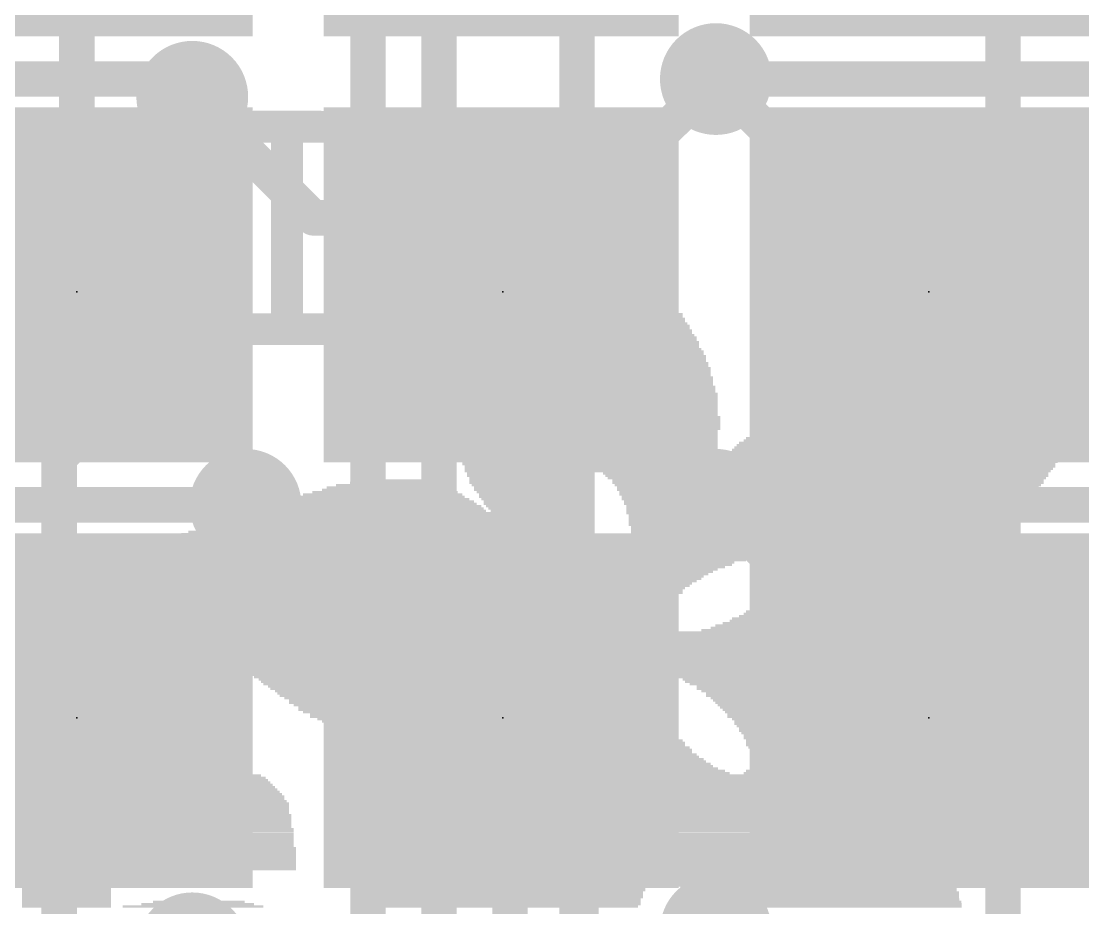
# Model space of a CAD drawing. Extents: x -0.1 to 66, y -0.1 to 31.
# Drawn here: x 28.95 to 36.55, y 9.38 to 15.73 of the extents above; entities that cross this region are included whole.
import ezdxf

# ---------------------------------------------------------------- set-up
doc = ezdxf.new("R2010")
doc.units = 0
for name, color, linetype in [('1', 12, 'CONTINUOUS'), ('16', 132, 'CONTINUOUS'), ('18', 110, 'CONTINUOUS'), ('21', 40, 'CONTINUOUS'), ('22', 6, 'CONTINUOUS'), ('23', 40, 'CONTINUOUS')]:
    doc.layers.add(name, color=color, linetype=linetype)

# ---------------------------------------------------------------- blocks, each defined once
blk = doc.blocks.new('RECT')
blk.add_solid([(-0.5, -0.5), (0.5, -0.5), (-0.5, 0.5), (0.5, 0.5)])
blk = doc.blocks.new('ROUNDV')
at = {"const_width": 0.5}
blk.add_lwpolyline([(0, -0.25, 1), (0, 0.25, 1), (0, -0.25)], format="xyb", dxfattribs=at)

msp = doc.modelspace()

# ---------------------------------------------------------------- linework, layer by layer
at = {"layer": '1', "const_width": 0.254}
for points in [[(29.3497, 15.7795), (29.88, 16.3099)], [(32.928, 13.2619), (32.928, 16.3099)], [(35.976, 13.2619), (35.976, 16.3099)], [(29.3497, 14.9352), (29.3497, 15.7795)], [(33.9217, 15.3162), (34.9154, 14.3225)], [(31.0419, 14.3225), (30.1752, 15.1892)], [(29.88, 14.4049), (29.3497, 14.9352)], [(29.88, 13.2619), (29.88, 14.4049)], [(29.88, 14.4049), (29.88, 14.4049)], [(31.8674, 14.3225), (31.0419, 14.3225)], [(29.2227, 12.6045), (29.88, 13.2619)], [(32.928, 10.2139), (32.928, 13.2619)], [(35.976, 13.2619), (35.976, 10.2139)], [(29.2227, 12.0142), (29.2227, 12.6045)], [(31.5499, 11.2745), (30.5562, 12.2682)], [(34.9154, 11.2745), (33.9217, 12.2682)], [(29.88, 11.3569), (29.2227, 12.0142)], [(29.88, 11.3569), (29.88, 10.2139)], [(31.8674, 11.2745), (31.5499, 11.2745)], [(29.2227, 9.5565), (29.88, 10.2139)], [(29.88, 10.2139), (29.88, 10.2139)], [(32.928, 7.1659), (32.928, 10.2139)], [(35.976, 7.1659), (35.976, 10.2139)], [(29.2227, 8.9662), (29.2227, 9.5565)]]:
    msp.add_lwpolyline(points, dxfattribs=at)
at = {"layer": '1', "const_width": 0.127}
for points in [[(29.4132, 15.7795, 1), (29.2862, 15.7795)], [(29.3048, 15.8244, 1), (29.3946, 15.7346)], [(33.9666, 15.3611, 1), (33.8768, 15.2713)], [(30.2201, 15.2341, 1), (30.1303, 15.1443)], [(29.3946, 14.9801, 1), (29.3048, 14.8903)], [(29.2862, 14.9352, 1), (29.4132, 14.9352)], [(29.9435, 14.4049, 1), (29.8165, 14.4049)], [(29.8351, 14.4498, 1), (29.9249, 14.36)], [(29.9249, 14.36, 1), (29.8351, 14.4498)], [(29.8351, 14.36, 1), (29.9249, 14.4498)], [(31.0419, 14.386, 1), (31.0419, 14.259)], [(31.8674, 14.259, 1), (31.8674, 14.386)], [(30.997, 14.2776, 1), (31.0868, 14.3674)], [(34.8705, 14.2776, 1), (34.9603, 14.3674)], [(29.9249, 13.217, 1), (29.8351, 13.3068)], [(32.9915, 13.2619, 1), (32.8645, 13.2619)], [(36.0395, 13.2619, 1), (35.9125, 13.2619)], [(29.8165, 13.2619, 1), (29.9435, 13.2619)], [(32.8645, 13.2619, 1), (32.9915, 13.2619)], [(35.9125, 13.2619, 1), (36.0395, 13.2619)], [(29.2862, 12.6045, 1), (29.1592, 12.6045)], [(29.1778, 12.6494, 1), (29.2676, 12.5596)], [(30.6011, 12.3131, 1), (30.5113, 12.2233)], [(33.9666, 12.3131, 1), (33.8768, 12.2233)], [(29.2676, 12.0591, 1), (29.1778, 11.9693)], [(29.1592, 12.0142, 1), (29.2862, 12.0142)], [(29.9435, 11.3569, 1), (29.8165, 11.3569)], [(29.8351, 11.312, 1), (29.9249, 11.4018)], [(31.5499, 11.338, 1), (31.5499, 11.211)], [(31.8674, 11.211, 1), (31.8674, 11.338)], [(31.505, 11.2296, 1), (31.5948, 11.3194)], [(34.8705, 11.2296, 1), (34.9603, 11.3194)], [(29.9249, 10.169, 1), (29.8351, 10.2588)], [(29.9249, 10.169, 1), (29.8351, 10.2588)], [(32.9915, 10.2139, 1), (32.8645, 10.2139)], [(36.0395, 10.2139, 1), (35.9125, 10.2139)], [(29.8351, 10.2588, 1), (29.9249, 10.169)], [(29.8165, 10.2139, 1), (29.9435, 10.2139)], [(32.8645, 10.2139, 1), (32.9915, 10.2139)], [(35.9125, 10.2139, 1), (36.0395, 10.2139)], [(29.2862, 9.5565, 1), (29.1592, 9.5565)], [(29.1778, 9.6014, 1), (29.2676, 9.5116)]]:
    msp.add_lwpolyline(points, format="xyb", dxfattribs=at)
at = {"layer": '16', "const_width": 0.254}
for points in [[(31.4325, 18.923), (31.4325, 3.7465)], [(31.9405, 16.383), (31.9405, 3.1115)], [(27.8257, 15.3162), (30.0482, 15.3162)], [(30.0482, 15.3162), (30.1752, 15.1892)], [(32.4485, 13.843), (33.9217, 15.3162)], [(36.9697, 15.3162), (33.9217, 15.3162)], [(32.4485, 13.843), (32.4485, 2.667)], [(30.5562, 12.2682), (27.8257, 12.2682)], [(32.9565, 11.303), (33.9217, 12.2682)], [(36.9697, 12.2682), (33.9217, 12.2682)], [(32.9565, 11.303), (32.9565, 2.2225)]]:
    msp.add_lwpolyline(points, dxfattribs=at)
at = {"layer": '16', "const_width": 0.127}
for points in [[(30.0931, 15.3611, 1), (30.0033, 15.2713)], [(30.0482, 15.2527, 1), (30.0482, 15.3797)], [(33.9217, 15.3797, 1), (33.9217, 15.2527)], [(33.9666, 15.2713, 1), (33.8768, 15.3611)], [(30.1303, 15.1443, 1), (30.2201, 15.2341)], [(32.512, 13.843, 1), (32.385, 13.843)], [(32.4036, 13.8879, 1), (32.4934, 13.7981)], [(30.5562, 12.2047, 1), (30.5562, 12.3317)], [(33.9217, 12.3317, 1), (33.9217, 12.2047)], [(33.9666, 12.2233, 1), (33.8768, 12.3131)], [(33.02, 11.303, 1), (32.893, 11.303)], [(32.9116, 11.3479, 1), (33.0014, 11.2581)]]:
    msp.add_lwpolyline(points, format="xyb", dxfattribs=at)
at = {"layer": '21', "const_width": 0.1524}
for points in [[(29.4036, 14.0975), (29.0444, 13.7383)], [(29.4485, 13.6934), (29.4036, 14.0975)], [(32.4516, 14.0975), (32.0924, 13.7383)], [(32.4965, 13.6934), (32.4516, 14.0975)], [(35.4996, 14.0975), (35.1404, 13.7383)], [(35.5445, 13.6934), (35.4996, 14.0975)], [(29.3269, 14.0208), (29.4121, 14.0208)], [(32.3749, 14.0208), (32.4601, 14.0208)], [(35.4229, 14.0208), (35.5081, 14.0208)], [(29.1745, 13.8684), (29.429, 13.8684)], [(32.2225, 13.8684), (32.477, 13.8684)], [(35.2705, 13.8684), (35.525, 13.8684)], [(29.0444, 13.7383), (29.4485, 13.6934)], [(29.2452, 13.716), (29.446, 13.716)], [(32.0924, 13.7383), (32.4965, 13.6934)], [(32.2932, 13.716), (32.494, 13.716)], [(35.1404, 13.7383), (35.5445, 13.6934)], [(35.3412, 13.716), (35.542, 13.716)], [(29.4036, 11.0495), (29.0444, 10.6903)], [(29.4485, 10.6454), (29.4036, 11.0495)], [(32.4516, 11.0495), (32.0924, 10.6903)], [(32.4965, 10.6454), (32.4516, 11.0495)], [(35.4996, 11.0495), (35.1404, 10.6903)], [(35.5445, 10.6454), (35.4996, 11.0495)], [(29.3269, 10.9728), (29.4121, 10.9728)], [(32.3749, 10.9728), (32.4601, 10.9728)], [(35.4229, 10.9728), (35.5081, 10.9728)], [(29.1745, 10.8204), (29.429, 10.8204)], [(32.2225, 10.8204), (32.477, 10.8204)], [(35.2705, 10.8204), (35.525, 10.8204)], [(29.0444, 10.6903), (29.4485, 10.6454)], [(29.2452, 10.668), (29.446, 10.668)], [(32.0924, 10.6903), (32.4965, 10.6454)], [(32.2932, 10.668), (32.494, 10.668)], [(35.1404, 10.6903), (35.5445, 10.6454)], [(35.3412, 10.668), (35.542, 10.668)]]:
    msp.add_lwpolyline(points, dxfattribs=at)
at = {"layer": '21', "const_width": 0.0762}
for points in [[(29.4414, 14.1017, 1), (29.3657, 14.0933)], [(29.4305, 14.0706, 1), (29.3766, 14.1245)], [(32.4894, 14.1017, 1), (32.4137, 14.0933)], [(32.4785, 14.0706, 1), (32.4246, 14.1245)], [(35.5374, 14.1017, 1), (35.4617, 14.0933)], [(35.5265, 14.0706, 1), (35.4726, 14.1245)], [(29.3269, 14.0589, 1), (29.3269, 13.9827)], [(29.4121, 13.9827, 1), (29.4121, 14.0589)], [(32.3749, 14.0589, 1), (32.3749, 13.9827)], [(32.4601, 13.9827, 1), (32.4601, 14.0589)], [(35.4229, 14.0589, 1), (35.4229, 13.9827)], [(35.5081, 13.9827, 1), (35.5081, 14.0589)], [(29.1745, 13.9065, 1), (29.1745, 13.8303)], [(29.429, 13.8303, 1), (29.429, 13.9065)], [(32.2225, 13.9065, 1), (32.2225, 13.8303)], [(32.477, 13.8303, 1), (32.477, 13.9065)], [(35.2705, 13.9065, 1), (35.2705, 13.8303)], [(35.525, 13.8303, 1), (35.525, 13.9065)], [(29.0174, 13.7653, 1), (29.0713, 13.7114)], [(29.0486, 13.7762, 1), (29.0402, 13.7004)], [(29.2452, 13.7541, 1), (29.2452, 13.6779)], [(29.4443, 13.6555, 1), (29.4527, 13.7313)], [(29.446, 13.6779, 1), (29.446, 13.7541)], [(32.0654, 13.7653, 1), (32.1193, 13.7114)], [(32.0966, 13.7762, 1), (32.0882, 13.7004)], [(32.2932, 13.7541, 1), (32.2932, 13.6779)], [(32.4923, 13.6555, 1), (32.5007, 13.7313)], [(32.494, 13.6779, 1), (32.494, 13.7541)], [(35.1134, 13.7653, 1), (35.1673, 13.7114)], [(35.1446, 13.7762, 1), (35.1362, 13.7004)], [(35.3412, 13.7541, 1), (35.3412, 13.6779)], [(35.5403, 13.6555, 1), (35.5487, 13.7313)], [(35.542, 13.6779, 1), (35.542, 13.7541)], [(29.4106, 13.6892, 1), (29.4863, 13.6976)], [(32.4586, 13.6892, 1), (32.5343, 13.6976)], [(35.5066, 13.6892, 1), (35.5823, 13.6976)], [(29.4414, 11.0537, 1), (29.3657, 11.0453)], [(29.4305, 11.0226, 1), (29.3766, 11.0765)], [(32.4894, 11.0537, 1), (32.4137, 11.0453)], [(32.4785, 11.0226, 1), (32.4246, 11.0765)], [(35.5374, 11.0537, 1), (35.4617, 11.0453)], [(35.5265, 11.0226, 1), (35.4726, 11.0765)], [(29.3269, 11.0109, 1), (29.3269, 10.9347)], [(29.4121, 10.9347, 1), (29.4121, 11.0109)], [(32.3749, 11.0109, 1), (32.3749, 10.9347)], [(32.4601, 10.9347, 1), (32.4601, 11.0109)], [(35.4229, 11.0109, 1), (35.4229, 10.9347)], [(35.5081, 10.9347, 1), (35.5081, 11.0109)], [(29.1745, 10.8585, 1), (29.1745, 10.7823)], [(29.429, 10.7823, 1), (29.429, 10.8585)], [(32.2225, 10.8585, 1), (32.2225, 10.7823)], [(32.477, 10.7823, 1), (32.477, 10.8585)], [(35.2705, 10.8585, 1), (35.2705, 10.7823)], [(35.525, 10.7823, 1), (35.525, 10.8585)], [(29.0174, 10.7173, 1), (29.0713, 10.6634)], [(29.0486, 10.7282, 1), (29.0402, 10.6524)], [(29.2452, 10.7061, 1), (29.2452, 10.6299)], [(29.4443, 10.6075, 1), (29.4527, 10.6833)], [(29.446, 10.6299, 1), (29.446, 10.7061)], [(32.0654, 10.7173, 1), (32.1193, 10.6634)], [(32.0966, 10.7282, 1), (32.0882, 10.6524)], [(32.2932, 10.7061, 1), (32.2932, 10.6299)], [(32.4923, 10.6075, 1), (32.5007, 10.6833)], [(32.494, 10.6299, 1), (32.494, 10.7061)], [(35.1134, 10.7173, 1), (35.1673, 10.6634)], [(35.1446, 10.7282, 1), (35.1362, 10.6524)], [(35.3412, 10.7061, 1), (35.3412, 10.6299)], [(35.5403, 10.6075, 1), (35.5487, 10.6833)], [(35.542, 10.6299, 1), (35.542, 10.7061)], [(29.4106, 10.6412, 1), (29.4863, 10.6496)], [(32.4586, 10.6412, 1), (32.5343, 10.6496)], [(35.5066, 10.6412, 1), (35.5823, 10.6496)]]:
    msp.add_lwpolyline(points, format="xyb", dxfattribs=at)
at = {"layer": '22', "const_width": 0.2286}
for points in [[(29.1004, 14.733), (29.3419, 14.9745)], [(29.3419, 14.9745), (29.8249, 14.9745)], [(29.8249, 14.9745), (30.0664, 14.733)], [(31.0955, 14.9745), (30.6125, 14.9745)], [(30.854, 13.5255), (30.854, 14.9745)], [(30.0664, 14.733), (30.0664, 14.4915)], [(30.0664, 14.4915), (29.8249, 14.25)], [(29.3419, 14.25), (29.1004, 14.0085)], [(29.8249, 14.25), (29.3419, 14.25)], [(29.1004, 14.0085), (29.1004, 13.767)], [(29.1004, 13.767), (29.3419, 13.5255)], [(29.8249, 13.5255), (30.0664, 13.767)], [(29.3419, 13.5255), (29.8249, 13.5255)], [(31.0955, 13.5255), (30.6125, 13.5255)]]:
    msp.add_lwpolyline(points, dxfattribs=at)
at = {"layer": '22', "const_width": 0.1143}
for points in [[(29.3419, 15.0317, 1), (29.3419, 14.9174)], [(29.3823, 14.9341, 1), (29.3015, 15.0149)], [(29.8653, 15.0149, 1), (29.7845, 14.9341)], [(29.8249, 14.9174, 1), (29.8249, 15.0317)], [(30.6125, 15.0317, 1), (30.6125, 14.9174)], [(30.9111, 14.9745, 1), (30.7968, 14.9745)], [(31.0955, 14.9174, 1), (31.0955, 15.0317)], [(29.06, 14.7734, 1), (29.1408, 14.6926)], [(30.1236, 14.733, 1), (30.0093, 14.733)], [(30.026, 14.6926, 1), (30.1068, 14.7734)], [(30.1068, 14.4511, 1), (30.026, 14.5319)], [(30.0093, 14.4915, 1), (30.1236, 14.4915)], [(29.3419, 14.3072, 1), (29.3419, 14.1929)], [(29.3823, 14.2096, 1), (29.3015, 14.2904)], [(29.8249, 14.1929, 1), (29.8249, 14.3072)], [(29.7845, 14.2904, 1), (29.8653, 14.2096)], [(29.1575, 14.0085, 1), (29.0432, 14.0085)], [(29.06, 14.0489, 1), (29.1408, 13.9681)], [(29.0432, 13.767, 1), (29.1575, 13.767)], [(29.1408, 13.8074, 1), (29.06, 13.7266)], [(30.1068, 13.7266, 1), (30.026, 13.8074)], [(29.3419, 13.5827, 1), (29.3419, 13.4684)], [(29.3015, 13.4851, 1), (29.3823, 13.5659)], [(29.7845, 13.5659, 1), (29.8653, 13.4851)], [(29.8249, 13.4684, 1), (29.8249, 13.5827)], [(30.6125, 13.5827, 1), (30.6125, 13.4684)], [(31.0955, 13.4684, 1), (31.0955, 13.5827)], [(30.7968, 13.5255, 1), (30.9111, 13.5255)]]:
    msp.add_lwpolyline(points, format="xyb", dxfattribs=at)
at = {"layer": '23'}
for p in [(29.3497, 13.7922), (32.3977, 13.7922), (35.4457, 13.7922), (29.3497, 10.7442), (32.3977, 10.7442), (35.4457, 10.7442)]:
    msp.add_point(p, dxfattribs=at)

# ---------------------------------------------------------------- block references
at = {"layer": '1', "xscale": 0.8, "yscale": 0.8, "rotation": 225}
for p in [(28.8194, 14.3225), (31.8674, 14.3225), (34.9154, 14.3225), (29.88, 13.2619), (32.928, 13.2619), (35.976, 13.2619), (28.8194, 11.2745), (31.8674, 11.2745), (34.9154, 11.2745), (29.88, 10.2139), (32.928, 10.2139), (35.976, 10.2139)]:
    msp.add_blockref('RECT', p, dxfattribs=at)
at = {"layer": '18', "xscale": 0.8001, "yscale": 0.8001}
for p in [(33.9217, 15.3162), (33.9217, 15.3162), (30.1752, 15.1892), (30.1752, 15.1892), (30.5562, 12.2682), (30.5562, 12.2682), (33.9217, 12.2682), (33.9217, 12.2682), (33.9217, 9.2202), (33.9217, 9.2202), (30.1752, 9.0932), (30.1752, 9.0932)]:
    msp.add_blockref('ROUNDV', p, dxfattribs=at)
at = {"layer": '21', "xscale": 2.54, "yscale": 2.54}
for p in [(29.337, 16.891), (32.385, 16.891), (35.433, 16.891), (29.337, 13.843), (32.385, 13.843), (35.433, 13.843), (29.337, 10.795), (32.385, 10.795), (35.433, 10.795)]:
    msp.add_blockref('RECT', p, dxfattribs=at)
at = {"layer": '21', "xscale": 0.762, "yscale": 0.127, "rotation": 225}
for p in [(29.4934, 13.6485), (32.5414, 13.6485), (35.5894, 13.6485), (29.4934, 10.6005), (32.5414, 10.6005), (35.5894, 10.6005)]:
    msp.add_blockref('RECT', p, dxfattribs=at)
at = {"layer": '22', "rotation": 180}
for p, xscale, yscale in [((32.7454, 14.6558), 0.3688, 0.0168), ((32.7454, 14.6726), 0.3353, 0.0167), ((32.7454, 14.6893), 0.3018, 0.0168), ((32.7538, 14.7061), 0.218, 0.0168), ((32.7538, 14.7229), 0.1844, 0.0167), ((32.7622, 14.5888), 0.4694, 0.0167), ((32.7538, 14.6223), 0.4191, 0.0168), ((32.7538, 14.6055), 0.4191, 0.0168), ((32.7538, 14.6391), 0.3856, 0.0167), ((32.7706, 14.5217), 0.5532, 0.0168), ((32.7706, 14.5049), 0.5532, 0.0168), ((32.7621, 14.5552), 0.5029, 0.0168), ((32.7621, 14.5385), 0.5029, 0.0167), ((32.7538, 14.572), 0.4862, 0.0168), ((32.779, 14.4379), 0.6371, 0.0168), ((32.7706, 14.4714), 0.5867, 0.0168), ((32.779, 14.4547), 0.6035, 0.0167), ((32.779, 14.4882), 0.5699, 0.0167), ((32.7957, 14.3708), 0.7041, 0.0168), ((32.7957, 14.3541), 0.7041, 0.0167), ((32.7873, 14.4211), 0.6538, 0.0168), ((32.7873, 14.4044), 0.6538, 0.0167), ((32.7957, 14.3876), 0.6706, 0.0168), ((32.8041, 14.3205), 0.7544, 0.0168), ((32.8125, 14.3038), 0.7712, 0.0167), ((32.8125, 14.287), 0.7712, 0.0168), ((32.8125, 14.3373), 0.7376, 0.0168), ((32.8209, 14.22), 0.8549, 0.0167), ((32.8293, 14.2032), 0.8717, 0.0168), ((32.8292, 14.2367), 0.8382, 0.0168), ((32.8209, 14.2702), 0.8215, 0.0168), ((32.8209, 14.2535), 0.8215, 0.0167), ((32.846, 14.1194), 0.9723, 0.0167), ((32.8376, 14.1529), 0.922, 0.0168), ((32.846, 14.1361), 0.9388, 0.0168), ((32.846, 14.1697), 0.9052, 0.0167), ((32.8377, 14.1864), 0.8885, 0.0168), ((32.8544, 14.0691), 1.0226, 0.0167), ((32.8628, 14.0523), 1.0394, 0.0168), ((32.846, 14.1026), 0.9723, 0.0168), ((32.8544, 14.0858), 0.989, 0.0168), ((32.8795, 13.9853), 1.1064, 0.0167), ((32.8795, 13.9685), 1.1064, 0.0168), ((32.8628, 14.0356), 1.0394, 0.0167), ((32.8712, 14.0188), 1.0561, 0.0168), ((32.8712, 14.002), 1.0561, 0.0168), ((32.8879, 13.9014), 1.1902, 0.0168), ((32.888, 13.9182), 1.1567, 0.0168), ((32.8796, 13.9517), 1.1399, 0.0168), ((32.8796, 13.935), 1.1399, 0.0167), ((32.9047, 13.8344), 1.2573, 0.0167), ((32.9047, 13.8176), 1.2573, 0.0168), ((32.8963, 13.8847), 1.207, 0.0167), ((32.8963, 13.8679), 1.207, 0.0168), ((32.9047, 13.8511), 1.2238, 0.0168), ((32.9047, 13.8009), 1.2908, 0.0167), ((32.9131, 13.7841), 1.3076, 0.0168), ((32.9215, 13.7673), 1.3243, 0.0168), ((32.9215, 13.7506), 1.3243, 0.0167), ((32.9298, 13.6835), 1.4082, 0.0168), ((32.9382, 13.6667), 1.425, 0.0168), ((32.9382, 13.7003), 1.3914, 0.0167), ((32.9215, 13.7338), 1.3579, 0.0168), ((32.9215, 13.717), 1.3579, 0.0168), ((32.9466, 13.6332), 1.4752, 0.0168), ((32.9466, 13.6165), 1.4752, 0.0167), ((32.955, 13.5997), 1.492, 0.0168), ((32.9299, 13.65), 1.4417, 0.0167), ((32.9633, 13.5159), 1.5759, 0.0167), ((32.955, 13.5494), 1.5591, 0.0168), ((32.955, 13.5326), 1.5591, 0.0168), ((32.9466, 13.5829), 1.5088, 0.0168), ((32.955, 13.5662), 1.5255, 0.0167), ((32.9633, 13.4823), 1.6093, 0.0168), ((32.9718, 13.4656), 1.6261, 0.0167), ((32.9718, 13.4488), 1.6261, 0.0168), ((32.9633, 13.4991), 1.5759, 0.0168), ((32.9634, 13.3985), 1.6764, 0.0168), ((32.9718, 13.3818), 1.6931, 0.0167), ((32.9802, 13.365), 1.7099, 0.0168), ((32.9718, 13.432), 1.6597, 0.0168), ((32.9718, 13.4153), 1.6597, 0.0167), ((32.9801, 13.3315), 1.7434, 0.0167), ((32.9801, 13.3147), 1.7434, 0.0168), ((32.9801, 13.2979), 1.7434, 0.0168), ((32.9802, 13.3482), 1.7099, 0.0168), ((32.9885, 13.2476), 1.7938, 0.0168), ((32.9885, 13.2309), 1.7938, 0.0167), ((32.9885, 13.2141), 1.7938, 0.0168), ((32.9885, 13.2812), 1.7602, 0.0167), ((32.9885, 13.2644), 1.7602, 0.0168), ((32.9885, 13.1806), 1.8272, 0.0168), ((32.9885, 13.1638), 1.8272, 0.0168), ((32.9885, 13.1471), 1.8272, 0.0167), ((32.9802, 13.1974), 1.8105, 0.0167), ((32.9969, 13.0632), 1.8776, 0.0168), ((32.9885, 13.1303), 1.8272, 0.0168), ((32.9969, 13.1135), 1.844, 0.0168), ((32.9969, 13.0968), 1.844, 0.0167), ((32.9969, 13.08), 1.844, 0.0168), ((32.9969, 13.0465), 1.8776, 0.0167), ((32.9969, 13.0297), 1.8776, 0.0168), ((32.9969, 13.0129), 1.8776, 0.0168), ((32.9969, 12.9962), 1.8776, 0.0167), ((32.9969, 12.9794), 1.8776, 0.0168), ((32.9969, 12.9627), 1.8776, 0.0167), ((32.9969, 12.9459), 1.8776, 0.0168), ((32.9969, 12.9291), 1.8776, 0.0168), ((32.9969, 12.9123), 1.8776, 0.0167), ((35.4109, 12.9123), 1.8776, 0.0167), ((35.4361, 12.9291), 1.7937, 0.0168), ((35.4529, 12.9459), 1.7267, 0.0168), ((35.4779, 12.9627), 1.6093, 0.0167), ((35.5367, 12.9794), 1.3243, 0.0168), ((33.0053, 12.8956), 1.8943, 0.0168), ((33.0053, 12.8788), 1.8943, 0.0168), ((33.0053, 12.862), 1.8943, 0.0167), ((33.0053, 12.8453), 1.8943, 0.0168), ((33.0053, 12.8285), 1.8943, 0.0168), ((35.3355, 12.8285), 2.1291, 0.0168), ((35.3439, 12.8453), 2.1123, 0.0168), ((35.3606, 12.862), 2.0452, 0.0167), ((35.3773, 12.8788), 1.9781, 0.0168), ((35.3941, 12.8956), 1.9446, 0.0168), ((33.0053, 12.8117), 1.8943, 0.0167), ((32.9969, 12.795), 1.8776, 0.0168), ((32.9969, 12.7782), 1.8776, 0.0167), ((33.0053, 12.7615), 1.8608, 0.0168), ((35.2936, 12.7615), 2.2463, 0.0168), ((35.3019, 12.7782), 2.2296, 0.0167), ((35.3103, 12.795), 2.2128, 0.0168), ((35.327, 12.8117), 2.1793, 0.0167), ((33.0053, 12.7447), 1.8608, 0.0168), ((33.0053, 12.7279), 1.8608, 0.0167), ((33.0053, 12.7112), 1.8608, 0.0168), ((33.0053, 12.6944), 1.8608, 0.0168), ((33.0053, 12.6776), 1.8608, 0.0167), ((35.2349, 12.6776), 2.3637, 0.0167), ((35.2433, 12.6944), 2.3469, 0.0168), ((35.2516, 12.7112), 2.3302, 0.0168), ((35.2684, 12.7279), 2.2966, 0.0167), ((35.2767, 12.7447), 2.2799, 0.0168), ((33.0053, 12.6609), 1.8608, 0.0168), ((33.0053, 12.6441), 1.8273, 0.0168), ((33.0053, 12.6273), 1.8273, 0.0167), ((33.0136, 12.6106), 1.8105, 0.0168), ((35.1846, 12.6106), 2.3972, 0.0168), ((35.2014, 12.6273), 2.3973, 0.0167), ((35.2097, 12.6441), 2.3805, 0.0168), ((35.2182, 12.6609), 2.3637, 0.0168), ((33.0053, 12.5938), 1.7937, 0.0168), ((33.0053, 12.577), 1.7937, 0.0167), ((33.0053, 12.5603), 1.7937, 0.0168), ((33.0053, 12.5435), 1.7602, 0.0167), ((33.0053, 12.5268), 1.7602, 0.0168), ((35.1427, 12.5435), 2.414, 0.0167), ((35.1343, 12.5268), 2.3972, 0.0168), ((35.1511, 12.5603), 2.3973, 0.0168), ((35.1678, 12.5938), 2.3972, 0.0168), ((35.1678, 12.577), 2.3972, 0.0167), ((33.0053, 12.51), 1.7602, 0.0168), ((32.5862, 12.4932), 0.8885, 0.0167), ((32.5778, 12.4765), 0.8717, 0.0168), ((32.5778, 12.4597), 0.8382, 0.0168), ((33.4998, 12.4932), 0.7712, 0.0167), ((33.4998, 12.4765), 0.7376, 0.0168), ((33.5082, 12.4597), 0.7208, 0.0168), ((35.0924, 12.4765), 2.414, 0.0168), ((35.084, 12.4597), 2.3972, 0.0168), ((35.1091, 12.51), 2.4141, 0.0168), ((35.1008, 12.4932), 2.3973, 0.0167), ((31.5636, 12.3759), 0.922, 0.0168), ((31.572, 12.3926), 0.8717, 0.0167), ((31.5803, 12.4094), 0.7544, 0.0168), ((31.5887, 12.4262), 0.57, 0.0168), ((31.5887, 12.4429), 0.4694, 0.0167), ((32.5778, 12.4429), 0.8382, 0.0167), ((32.5694, 12.4262), 0.8214, 0.0168), ((32.5694, 12.4094), 0.788, 0.0168), ((32.5778, 12.3926), 0.7712, 0.0167), ((32.5778, 12.3759), 0.7712, 0.0168), ((33.5166, 12.4429), 0.6705, 0.0167), ((34.7236, 12.4262), 3.0846, 0.0168), ((34.7236, 12.4094), 3.051, 0.0168), ((34.7236, 12.3926), 3.0175, 0.0167), ((34.7152, 12.3759), 3.0008, 0.0168), ((35.0673, 12.4429), 2.3973, 0.0167), ((31.5217, 12.3089), 1.2741, 0.0167), ((31.5301, 12.3256), 1.1903, 0.0168), ((31.5384, 12.3424), 1.14, 0.0168), ((31.5552, 12.3592), 1.0394, 0.0167), ((32.5862, 12.3592), 0.7544, 0.0167), ((32.5862, 12.3424), 0.7209, 0.0168), ((32.5862, 12.3256), 0.7209, 0.0168), ((32.5945, 12.3089), 0.7041, 0.0167), ((34.7152, 12.3592), 2.9672, 0.0167), ((34.7152, 12.3424), 2.9672, 0.0168), ((34.7068, 12.3089), 2.917, 0.0167), ((34.7152, 12.3256), 2.9337, 0.0168), ((31.4546, 12.225), 1.6428, 0.0168), ((31.463, 12.2418), 1.5926, 0.0168), ((31.4798, 12.2586), 1.5255, 0.0167), ((31.4965, 12.2753), 1.425, 0.0168), ((31.5049, 12.2921), 1.3746, 0.0168), ((32.6029, 12.2921), 0.6873, 0.0168), ((32.6029, 12.2753), 0.6873, 0.0168), ((32.6113, 12.2586), 0.6706, 0.0167), ((32.6197, 12.2418), 0.6538, 0.0168), ((32.6281, 12.225), 0.637, 0.0168), ((34.7068, 12.2921), 2.8834, 0.0168), ((34.7068, 12.2753), 2.8834, 0.0168), ((34.7069, 12.2586), 2.8499, 0.0167), ((34.6985, 12.2418), 2.8331, 0.0168), ((34.6985, 12.225), 2.8331, 0.0168), ((31.6809, 12.158), 2.5314, 0.0167), ((31.7061, 12.1747), 2.4811, 0.0168), ((31.4127, 12.1915), 1.8273, 0.0168), ((31.7564, 12.2083), 2.3805, 0.0167), ((32.6448, 12.1915), 0.6035, 0.0168), ((34.69, 12.2083), 2.8163, 0.0167), ((34.69, 12.1915), 2.7829, 0.0168), ((34.6817, 12.1747), 2.7661, 0.0168), ((34.6817, 12.158), 2.7661, 0.0167), ((31.5468, 12.0742), 2.7996, 0.0167), ((31.5804, 12.0909), 2.7325, 0.0168), ((31.5971, 12.1077), 2.699, 0.0168), ((31.6306, 12.1245), 2.632, 0.0167), ((31.6642, 12.1412), 2.5649, 0.0168), ((34.6733, 12.1412), 2.7493, 0.0168), ((34.6733, 12.1245), 2.7493, 0.0167), ((34.6649, 12.1077), 2.699, 0.0168), ((34.6649, 12.0909), 2.699, 0.0168), ((34.6565, 12.0742), 2.6822, 0.0167), ((31.4462, 12.0071), 3.0008, 0.0168), ((31.4714, 12.0239), 2.9505, 0.0167), ((31.4965, 12.0406), 2.9002, 0.0168), ((31.5217, 12.0574), 2.8499, 0.0168), ((34.6482, 12.0574), 2.6655, 0.0168), ((34.6397, 12.0071), 2.6151, 0.0168), ((34.6566, 12.0406), 2.6487, 0.0168), ((34.6482, 12.0239), 2.6319, 0.0167), ((31.396, 11.9233), 3.1349, 0.0168), ((31.4044, 11.9401), 3.1181, 0.0167), ((31.4127, 11.9568), 3.1014, 0.0168), ((31.4295, 11.9736), 3.0679, 0.0167), ((31.4463, 11.9903), 3.0343, 0.0168), ((34.6314, 11.9903), 2.5984, 0.0168), ((34.6314, 11.9736), 2.5984, 0.0167), ((34.623, 11.9568), 2.5816, 0.0168), ((34.6063, 11.9233), 2.5481, 0.0168), ((34.6147, 11.9401), 2.5649, 0.0167), ((31.3876, 11.873), 3.1851, 0.0168), ((31.396, 11.8562), 3.2019, 0.0168), ((31.3959, 11.8898), 3.1684, 0.0167), ((31.4043, 11.9065), 3.1516, 0.0168), ((33.7345, 11.873), 0.8046, 0.0168), ((33.6926, 11.8562), 0.7208, 0.0168), ((34.5979, 11.9065), 2.5313, 0.0168), ((34.5979, 11.8898), 2.5313, 0.0167), ((35.084, 11.873), 1.5256, 0.0168), ((35.1008, 11.8562), 1.4585, 0.0168), ((31.3959, 11.7892), 3.2354, 0.0167), ((31.3959, 11.7724), 3.2354, 0.0168), ((31.396, 11.8395), 3.2019, 0.0167), ((31.396, 11.8227), 3.2019, 0.0168), ((31.4043, 11.8059), 3.2186, 0.0168), ((33.592, 11.7724), 0.5532, 0.0168), ((33.6842, 11.8395), 0.7041, 0.0167), ((33.6339, 11.8059), 0.6035, 0.0168), ((33.6591, 11.8227), 0.6538, 0.0168), ((33.6172, 11.7892), 0.5699, 0.0167), ((35.1008, 11.8395), 1.4585, 0.0167), ((35.0924, 11.8059), 1.4082, 0.0168), ((35.084, 11.7892), 1.3914, 0.0167), ((35.084, 11.7724), 1.3914, 0.0168), ((35.1008, 11.8227), 1.4249, 0.0168), ((31.4043, 11.7556), 3.2522, 0.0168), ((31.4127, 11.7389), 3.269, 0.0167), ((31.4127, 11.7221), 3.269, 0.0168), ((31.4295, 11.7054), 3.2689, 0.0167), ((31.4295, 11.6886), 3.2689, 0.0168), ((33.5417, 11.7221), 0.4862, 0.0168), ((33.5166, 11.6886), 0.4359, 0.0168), ((33.525, 11.7054), 0.4527, 0.0167), ((33.5753, 11.7556), 0.5197, 0.0168), ((33.5669, 11.7389), 0.5029, 0.0167), ((35.0421, 11.7054), 1.3746, 0.0167), ((35.0338, 11.6886), 1.3579, 0.0168), ((35.0672, 11.7389), 1.3914, 0.0167), ((35.0505, 11.7221), 1.3579, 0.0168), ((35.0756, 11.7556), 1.3746, 0.0168), ((31.4379, 11.6718), 3.2857, 0.0168), ((31.4546, 11.6551), 3.2858, 0.0167), ((31.463, 11.6383), 3.269, 0.0168), ((31.4714, 11.6215), 3.2857, 0.0168), ((33.4495, 11.6215), 0.4024, 0.0168), ((33.483, 11.6551), 0.4023, 0.0167), ((33.483, 11.6383), 0.4023, 0.0168), ((33.4915, 11.6718), 0.4191, 0.0168), ((34.9751, 11.6215), 1.3747, 0.0168), ((35.0002, 11.6551), 1.3579, 0.0167), ((35.0002, 11.6383), 1.3579, 0.0168), ((35.017, 11.6718), 1.3579, 0.0168), ((31.4966, 11.6048), 3.3025, 0.0167), ((31.5217, 11.588), 3.3193, 0.0168), ((31.0439, 11.5712), 2.3302, 0.0168), ((31.0188, 11.5545), 2.2129, 0.0167), ((31.0188, 11.5377), 2.1793, 0.0168), ((33.0304, 11.5712), 1.14, 0.0168), ((33.0807, 11.5545), 1.0394, 0.0167), ((33.0975, 11.5377), 0.9723, 0.0168), ((33.4244, 11.588), 0.4191, 0.0168), ((33.4327, 11.6048), 0.4023, 0.0167), ((34.8996, 11.5377), 1.425, 0.0168), ((34.908, 11.5545), 1.4082, 0.0167), ((34.9331, 11.5712), 1.3914, 0.0168), ((34.9499, 11.588), 1.3914, 0.0168), ((34.9582, 11.6048), 1.3747, 0.0167), ((31.002, 11.521), 2.1123, 0.0167), ((31.0104, 11.5042), 2.0619, 0.0168), ((31.0104, 11.4874), 2.0285, 0.0168), ((31.0188, 11.4707), 2.0117, 0.0167), ((33.131, 11.521), 0.9052, 0.0167), ((33.1478, 11.5042), 0.8382, 0.0168), ((33.1478, 11.4874), 0.8047, 0.0168), ((33.1729, 11.4707), 0.7544, 0.0167), ((34.8158, 11.4707), 1.4585, 0.0167), ((34.8409, 11.4874), 1.4417, 0.0168), ((34.8493, 11.5042), 1.425, 0.0168), ((34.8745, 11.521), 1.4081, 0.0167), ((31.0271, 11.4539), 1.9614, 0.0168), ((31.0355, 11.4371), 1.9446, 0.0168), ((31.0523, 11.4204), 1.9447, 0.0167), ((31.0691, 11.4036), 1.9111, 0.0168), ((31.0774, 11.3868), 1.8944, 0.0168), ((33.1897, 11.4539), 0.7209, 0.0168), ((33.1981, 11.4371), 0.7041, 0.0168), ((33.2065, 11.4204), 0.6873, 0.0167), ((33.2316, 11.4036), 0.6706, 0.0168), ((33.24, 11.3868), 0.6873, 0.0168), ((34.6733, 11.3868), 1.5758, 0.0168), ((34.6985, 11.4036), 1.5591, 0.0168), ((34.732, 11.4204), 1.5255, 0.0167), ((34.7655, 11.4371), 1.492, 0.0168), ((34.7823, 11.4539), 1.4919, 0.0168), ((31.1026, 11.3701), 1.9111, 0.0167), ((31.1277, 11.3533), 1.8944, 0.0168), ((31.1361, 11.3365), 1.8776, 0.0168), ((31.1696, 11.3198), 1.8776, 0.0167), ((34.1704, 11.3533), 2.5146, 0.0168), ((34.162, 11.3365), 2.4978, 0.0168), ((33.2568, 11.3701), 0.6873, 0.0167), ((34.1536, 11.3198), 2.4476, 0.0167), ((34.6314, 11.3701), 1.6261, 0.0167), ((31.1948, 11.303), 1.8943, 0.0168), ((31.2116, 11.2863), 1.8943, 0.0167), ((31.2535, 11.2695), 1.9111, 0.0168), ((31.3121, 11.236), 1.9614, 0.0167), ((31.2954, 11.2527), 1.9279, 0.0168), ((34.0698, 11.236), 2.414, 0.0167), ((34.0866, 11.2527), 2.4141, 0.0168), ((34.1117, 11.2695), 2.4308, 0.0168), ((34.1369, 11.303), 2.4475, 0.0168), ((34.1285, 11.2863), 2.4307, 0.0167), ((31.3624, 11.2192), 1.995, 0.0168), ((31.3959, 11.2024), 2.0284, 0.0168), ((31.5049, 11.1857), 2.1793, 0.0167), ((32.7957, 11.1689), 4.7274, 0.0168), ((33.9189, 11.1857), 2.5482, 0.0167), ((34.0111, 11.2024), 2.4308, 0.0168), ((34.0279, 11.2192), 2.4308, 0.0168), ((32.7957, 11.1521), 4.6939, 0.0168), ((32.7957, 11.1354), 4.6268, 0.0167), ((32.779, 11.1186), 4.5263, 0.0168), ((32.7706, 11.1019), 4.5095, 0.0167), ((32.7538, 11.0851), 4.409, 0.0168), ((32.6951, 11.0516), 4.2245, 0.0167), ((32.7287, 11.0683), 4.2916, 0.0168), ((32.0749, 11.0348), 2.9169, 0.0168), ((32.0749, 11.018), 2.8499, 0.0168), ((34.1117, 11.0348), 0.9556, 0.0168), ((34.1788, 11.018), 0.9891, 0.0168), ((32.0749, 11.0013), 2.8163, 0.0167), ((32.0832, 10.9845), 2.7995, 0.0168), ((31.8821, 10.9677), 2.3302, 0.0168), ((31.8737, 10.951), 2.2799, 0.0167), ((31.8737, 10.9342), 2.2128, 0.0168), ((33.2818, 10.9677), 0.4023, 0.0168), ((33.2986, 10.951), 0.3688, 0.0167), ((33.307, 10.9342), 0.352, 0.0168), ((34.1955, 11.0013), 0.989, 0.0167), ((34.2458, 10.9845), 1.0226, 0.0168), ((34.2877, 10.9677), 1.0058, 0.0168), ((34.3045, 10.951), 1.0394, 0.0167), ((34.338, 10.9342), 1.0394, 0.0168), ((31.8653, 10.9174), 2.1626, 0.0168), ((31.8737, 10.9007), 2.1458, 0.0167), ((31.8737, 10.8839), 2.0788, 0.0168), ((31.8821, 10.8672), 2.0284, 0.0167), ((33.3154, 10.9174), 0.3352, 0.0168), ((33.3154, 10.9007), 0.3352, 0.0167), ((33.3154, 10.8839), 0.3352, 0.0168), ((33.3238, 10.8672), 0.3185, 0.0167), ((34.3715, 10.9174), 1.0394, 0.0168), ((34.3799, 10.9007), 1.0562, 0.0167), ((34.4135, 10.8839), 1.0561, 0.0168), ((34.4385, 10.8672), 1.0729, 0.0167), ((31.8821, 10.8504), 2.0284, 0.0168), ((31.8821, 10.8336), 1.9614, 0.0168), ((31.8905, 10.8169), 1.9111, 0.0167), ((31.8905, 10.8001), 1.9111, 0.0168), ((31.8988, 10.7833), 1.8608, 0.0168), ((33.3321, 10.8504), 0.3353, 0.0168), ((33.3321, 10.8336), 0.3353, 0.0168), ((33.3321, 10.8169), 0.3353, 0.0167), ((33.3489, 10.7833), 0.3688, 0.0168), ((33.3406, 10.8001), 0.3521, 0.0168), ((34.447, 10.8504), 1.0561, 0.0168), ((34.4721, 10.8336), 1.0729, 0.0168), ((34.4888, 10.8169), 1.0729, 0.0167), ((34.5057, 10.8001), 1.0729, 0.0168), ((34.5224, 10.7833), 1.0729, 0.0168), ((31.9156, 10.7666), 1.7938, 0.0167), ((31.9156, 10.7498), 1.7938, 0.0168), ((31.9324, 10.733), 1.7267, 0.0168), ((31.9408, 10.7163), 1.6764, 0.0167), ((33.349, 10.7498), 0.4023, 0.0168), ((33.349, 10.733), 0.4023, 0.0168), ((33.3574, 10.7163), 0.4191, 0.0167), ((33.3489, 10.7666), 0.3688, 0.0167), ((34.5391, 10.7666), 1.0729, 0.0167), ((34.5476, 10.7498), 1.0897, 0.0168), ((34.5727, 10.733), 1.0728, 0.0168), ((34.5894, 10.7163), 1.0729, 0.0167), ((31.9408, 10.6995), 1.6429, 0.0168), ((31.9659, 10.6828), 1.5926, 0.0167), ((31.6474, 10.666), 0.855, 0.0168), ((31.6558, 10.6492), 0.8047, 0.0168), ((31.6474, 10.6325), 0.6873, 0.0167), ((32.385, 10.6325), 0.6874, 0.0167), ((32.4102, 10.6492), 0.6705, 0.0168), ((32.4185, 10.666), 0.6538, 0.0168), ((33.3824, 10.6325), 0.5029, 0.0167), ((33.3657, 10.666), 0.4694, 0.0168), ((33.3741, 10.6492), 0.4862, 0.0168), ((33.3657, 10.6995), 0.4358, 0.0168), ((33.3657, 10.6828), 0.4358, 0.0167), ((34.5979, 10.6995), 1.0897, 0.0168), ((34.6146, 10.6828), 1.0896, 0.0167), ((34.6314, 10.666), 1.0897, 0.0168), ((34.6314, 10.6492), 1.0897, 0.0168), ((34.6482, 10.6325), 1.0897, 0.0167), ((31.6474, 10.6157), 0.5532, 0.0168), ((31.6558, 10.5989), 0.5029, 0.0168), ((31.6642, 10.5822), 0.2849, 0.0167), ((32.318, 10.5654), 0.7543, 0.0168), ((32.3431, 10.5822), 0.7376, 0.0167), ((32.3599, 10.6157), 0.7041, 0.0168), ((32.3599, 10.5989), 0.7041, 0.0168), ((33.3993, 10.5654), 0.6035, 0.0168), ((33.3824, 10.6157), 0.5365, 0.0168), ((33.3824, 10.5989), 0.5365, 0.0168), ((33.3992, 10.5822), 0.57, 0.0167), ((34.6649, 10.6157), 1.0896, 0.0168), ((34.6733, 10.5989), 1.1064, 0.0168), ((34.69, 10.5654), 1.1065, 0.0168), ((34.6817, 10.5822), 1.0897, 0.0167), ((32.2593, 10.4816), 0.8047, 0.0167), ((32.2761, 10.5151), 0.8047, 0.0168), ((32.2761, 10.4983), 0.8047, 0.0168), ((32.3011, 10.5319), 0.7879, 0.0167), ((32.3096, 10.5486), 0.7711, 0.0168), ((33.4076, 10.4983), 0.6874, 0.0168), ((33.4244, 10.4816), 0.7209, 0.0167), ((33.416, 10.5151), 0.6706, 0.0168), ((33.3993, 10.5486), 0.6035, 0.0168), ((33.416, 10.5319), 0.637, 0.0167), ((34.6984, 10.5486), 1.1232, 0.0168), ((34.7068, 10.5319), 1.1064, 0.0167), ((34.7236, 10.5151), 1.1064, 0.0168), ((34.7236, 10.4983), 1.1064, 0.0168), ((34.732, 10.4816), 1.1232, 0.0167), ((32.209, 10.3978), 0.8717, 0.0167), ((32.2174, 10.4145), 0.8549, 0.0168), ((32.2341, 10.4313), 0.855, 0.0168), ((32.2425, 10.4648), 0.8382, 0.0168), ((32.2425, 10.4481), 0.8382, 0.0167), ((33.4579, 10.3978), 0.8885, 0.0167), ((33.4579, 10.4145), 0.855, 0.0168), ((33.4244, 10.4648), 0.7544, 0.0168), ((33.4495, 10.4313), 0.8046, 0.0168), ((33.4412, 10.4481), 0.7879, 0.0167), ((34.7403, 10.4648), 1.1399, 0.0168), ((34.7403, 10.4481), 1.1399, 0.0167), ((34.7488, 10.4313), 1.1567, 0.0168), ((34.7488, 10.4145), 1.1567, 0.0168), ((34.7488, 10.3978), 1.1567, 0.0167), ((29.9459, 10.3307), 1.4417, 0.0168), ((29.9458, 10.3475), 1.3076, 0.0167), ((29.9458, 10.3642), 1.207, 0.0168), ((32.1755, 10.3307), 0.9053, 0.0168), ((32.2005, 10.3642), 0.8885, 0.0168), ((32.2005, 10.3475), 0.8885, 0.0167), ((32.209, 10.381), 0.8717, 0.0168), ((34.1788, 10.3307), 2.3973, 0.0168), ((33.5082, 10.3475), 1.0226, 0.0167), ((33.4915, 10.3642), 0.9891, 0.0168), ((33.4747, 10.381), 0.9221, 0.0168), ((34.7403, 10.3475), 1.2405, 0.0167), ((34.7487, 10.3642), 1.2238, 0.0168), ((34.7571, 10.381), 1.1734, 0.0168), ((29.9375, 10.2469), 1.6597, 0.0168), ((29.9375, 10.2637), 1.6261, 0.0167), ((29.9375, 10.2804), 1.5925, 0.0168), ((29.9375, 10.2972), 1.5591, 0.0167), ((29.9459, 10.3139), 1.5087, 0.0168), ((32.1587, 10.2469), 0.9388, 0.0168), ((32.1671, 10.2972), 0.922, 0.0167), ((32.1671, 10.2804), 0.922, 0.0168), ((32.1671, 10.2637), 0.922, 0.0167), ((32.1755, 10.3139), 0.9053, 0.0168), ((34.162, 10.2469), 2.4978, 0.0168), ((34.162, 10.2637), 2.4643, 0.0167), ((34.1703, 10.2804), 2.4475, 0.0168), ((34.162, 10.2972), 2.4308, 0.0167), ((34.1704, 10.3139), 2.414, 0.0168), ((29.9375, 10.1798), 1.7937, 0.0168), ((29.9375, 10.1966), 1.7603, 0.0168), ((29.9375, 10.2134), 1.7267, 0.0167), ((29.9375, 10.2301), 1.6931, 0.0168), ((32.1503, 10.1966), 0.989, 0.0168), ((32.1503, 10.1798), 0.989, 0.0168), ((32.1503, 10.2301), 0.9556, 0.0168), ((32.1587, 10.2134), 0.9723, 0.0167), ((34.1369, 10.1798), 2.5817, 0.0168), ((34.1453, 10.1966), 2.5649, 0.0168), ((34.1452, 10.2134), 2.5314, 0.0167), ((34.1536, 10.2301), 2.5146, 0.0168), ((29.9375, 10.1295), 1.8608, 0.0168), ((29.9375, 10.1128), 1.8608, 0.0167), ((29.9375, 10.096), 1.8608, 0.0168), ((29.9375, 10.1463), 1.8273, 0.0168), ((29.9375, 10.1631), 1.7937, 0.0167), ((32.1671, 10.1295), 1.0897, 0.0168), ((33.5333, 10.1128), 3.8222, 0.0167), ((33.5417, 10.096), 3.839, 0.0168), ((32.1503, 10.1463), 1.0226, 0.0168), ((32.1587, 10.1631), 1.0058, 0.0167), ((34.0866, 10.1295), 2.7157, 0.0168), ((34.1117, 10.1463), 2.632, 0.0168), ((34.1201, 10.1631), 2.6152, 0.0167), ((29.9291, 10.0625), 1.8776, 0.0167), ((29.9375, 10.0457), 1.8943, 0.0168), ((29.9375, 10.029), 1.8943, 0.0167), ((29.9375, 10.0792), 1.8608, 0.0168), ((33.5333, 10.0792), 3.8557, 0.0168), ((33.5333, 10.0625), 3.8557, 0.0167), ((33.5418, 10.0457), 3.8725, 0.0168), ((33.5418, 10.029), 3.8725, 0.0167), ((29.9375, 9.9451), 1.9279, 0.0168), ((29.9375, 10.0122), 1.8943, 0.0168), ((29.9375, 9.9954), 1.8943, 0.0168), ((29.9375, 9.9787), 1.8943, 0.0167), ((29.9375, 9.9619), 1.8943, 0.0168), ((32.5107, 9.9787), 1.8776, 0.0167), ((32.5107, 9.9619), 1.8776, 0.0168), ((32.5107, 9.9451), 1.8776, 0.0168), ((33.5333, 10.0122), 3.8893, 0.0168), ((33.5333, 9.9954), 3.8893, 0.0168), ((34.4805, 9.9787), 2.0284, 0.0167), ((34.4805, 9.9619), 2.0284, 0.0168), ((34.4889, 9.9451), 2.0452, 0.0168), ((29.9375, 9.9284), 1.9279, 0.0167), ((29.9375, 9.9116), 1.9279, 0.0168), ((29.9375, 9.8948), 1.9279, 0.0168), ((29.3172, 9.878), 0.6873, 0.0167), ((30.5745, 9.878), 0.6538, 0.0167), ((32.5108, 9.8948), 1.9111, 0.0168), ((32.5108, 9.878), 1.9111, 0.0167), ((32.5107, 9.9284), 1.8776, 0.0167), ((32.5191, 9.9116), 1.8944, 0.0168), ((34.5056, 9.8948), 2.0452, 0.0168), ((34.5056, 9.878), 2.0452, 0.0167), ((34.4973, 9.9284), 2.0285, 0.0167), ((34.4973, 9.9116), 2.0285, 0.0168), ((29.292, 9.8278), 0.6705, 0.0168), ((29.292, 9.811), 0.6705, 0.0168), ((29.2837, 9.7942), 0.6538, 0.0167), ((29.3088, 9.8613), 0.6706, 0.0168), ((29.3004, 9.8445), 0.6538, 0.0167), ((30.5745, 9.8613), 0.6538, 0.0168), ((30.5996, 9.811), 0.637, 0.0168), ((30.5913, 9.8445), 0.6203, 0.0167), ((30.5913, 9.8278), 0.6203, 0.0168), ((30.608, 9.7942), 0.6202, 0.0167), ((32.5108, 9.8613), 1.9111, 0.0168), ((32.5108, 9.8445), 1.9111, 0.0167), ((32.5108, 9.8278), 1.9111, 0.0168), ((32.5108, 9.811), 1.9111, 0.0168), ((32.5108, 9.7942), 1.9111, 0.0167), ((34.514, 9.8613), 2.0284, 0.0168), ((34.514, 9.8445), 2.0284, 0.0167), ((34.5224, 9.8278), 2.0452, 0.0168), ((34.5224, 9.811), 2.0452, 0.0168), ((34.5392, 9.7942), 2.0452, 0.0167), ((29.2837, 9.7775), 0.6538, 0.0168), ((29.2837, 9.7607), 0.6538, 0.0168), ((29.2837, 9.7439), 0.6538, 0.0167), ((29.2753, 9.7272), 0.637, 0.0168), ((30.608, 9.7775), 0.6202, 0.0168), ((30.608, 9.7607), 0.6202, 0.0168), ((30.6164, 9.7439), 0.6035, 0.0167), ((30.6164, 9.7272), 0.6035, 0.0168), ((32.5023, 9.7775), 1.9279, 0.0168), ((32.5023, 9.7607), 1.9279, 0.0168), ((32.4939, 9.7439), 1.9111, 0.0167), ((32.4939, 9.7272), 1.9111, 0.0168), ((34.5476, 9.7775), 2.0285, 0.0168), ((34.5476, 9.7607), 2.0285, 0.0168), ((34.5476, 9.7439), 2.0285, 0.0167), ((34.5643, 9.7272), 2.0284, 0.0168), ((29.2753, 9.7104), 0.637, 0.0168), ((29.2753, 9.6936), 0.637, 0.0167), ((29.2753, 9.6769), 0.637, 0.0168), ((29.2753, 9.6601), 0.637, 0.0168), ((29.2753, 9.6433), 0.637, 0.0167), ((30.6164, 9.7104), 0.6035, 0.0168), ((30.6164, 9.6936), 0.6035, 0.0167), ((30.6164, 9.6769), 0.6035, 0.0168), ((30.6164, 9.6601), 0.6035, 0.0168), ((32.4856, 9.6936), 1.9278, 0.0167), ((32.4856, 9.6769), 1.9278, 0.0168), ((32.4856, 9.6601), 1.9278, 0.0168), ((32.4856, 9.6433), 1.9278, 0.0167), ((32.4939, 9.7104), 1.9111, 0.0168), ((34.5643, 9.7104), 2.0284, 0.0168), ((34.5643, 9.6936), 2.0284, 0.0167), ((34.5811, 9.6769), 2.0284, 0.0168), ((34.5894, 9.6601), 2.0117, 0.0168), ((34.5979, 9.6433), 2.0285, 0.0167), ((29.2753, 9.6266), 0.637, 0.0168), ((29.2753, 9.6098), 0.637, 0.0167), ((29.2753, 9.5931), 0.637, 0.0168), ((29.2753, 9.5763), 0.637, 0.0168), ((32.4856, 9.6266), 1.9278, 0.0168), ((32.4856, 9.6098), 1.9278, 0.0167), ((32.4772, 9.5931), 1.911, 0.0168), ((32.4772, 9.5763), 1.911, 0.0168), ((34.6063, 9.6266), 2.0117, 0.0168), ((34.6063, 9.6098), 2.0117, 0.0167), ((34.6147, 9.5931), 1.9949, 0.0168), ((34.6314, 9.5763), 1.9949, 0.0168), ((29.2753, 9.5595), 0.637, 0.0167), ((29.2753, 9.5428), 0.637, 0.0168), ((29.2753, 9.526), 0.637, 0.0168), ((29.2753, 9.5092), 0.637, 0.0167), ((29.2753, 9.4925), 0.637, 0.0168), ((32.4772, 9.5595), 1.911, 0.0167), ((32.4772, 9.5428), 1.911, 0.0168), ((32.4689, 9.526), 1.8943, 0.0168), ((32.4689, 9.5092), 1.8943, 0.0167), ((32.4605, 9.4925), 1.8775, 0.0168), ((34.6314, 9.5595), 1.9949, 0.0167), ((34.6397, 9.5428), 1.9781, 0.0168), ((34.6565, 9.526), 1.9782, 0.0168), ((34.6649, 9.5092), 1.9614, 0.0167), ((34.6817, 9.4925), 1.9614, 0.0168), ((29.2753, 9.4757), 0.637, 0.0168), ((29.2753, 9.4589), 0.637, 0.0167), ((29.2753, 9.4422), 0.637, 0.0168), ((29.2753, 9.4254), 0.637, 0.0167), ((30.2224, 9.4254), 0.6538, 0.0167), ((32.4521, 9.4422), 1.8608, 0.0168), ((32.4521, 9.4254), 1.8608, 0.0167), ((32.4605, 9.4757), 1.8775, 0.0168), ((32.4605, 9.4589), 1.8775, 0.0167), ((34.6817, 9.4757), 1.9614, 0.0168), ((34.69, 9.4589), 1.9447, 0.0167), ((34.6985, 9.4422), 1.9279, 0.0168), ((34.7152, 9.4254), 1.9278, 0.0167), ((29.2753, 9.4087), 0.637, 0.0168), ((29.2753, 9.3919), 0.637, 0.0168), ((30.1806, 9.3919), 1.0059, 0.0168), ((30.2141, 9.4087), 0.8047, 0.0168), ((32.4521, 9.4087), 1.8608, 0.0168), ((32.4437, 9.3919), 1.844, 0.0168), ((34.7236, 9.4087), 1.9111, 0.0168), ((34.732, 9.3919), 1.8943, 0.0168)]:
    msp.add_blockref('RECT', p, dxfattribs=dict(at, xscale=xscale, yscale=yscale))

doc.saveas('drawing.dxf')
